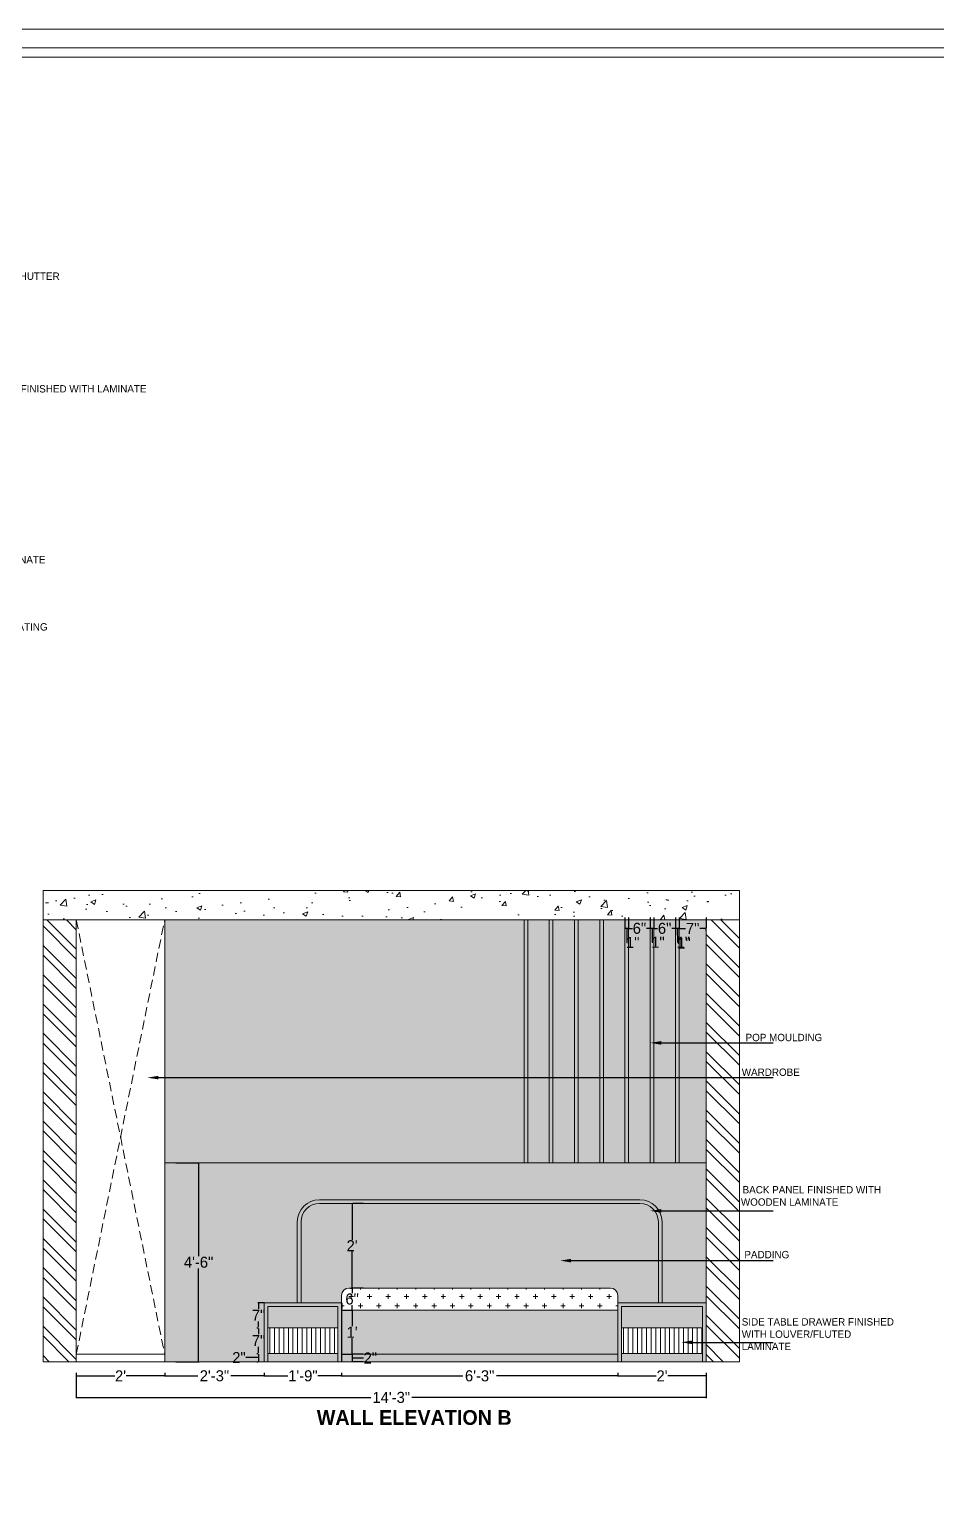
# Model space of a CAD drawing. Header units: inches. Extents: x 15448 to 46480, y -8154 to 0.
# Drawn here: x 22385.4 to 22631.8, y -4779.5 to -4383.1 of the extents above; entities that cross this region are included whole.
import ezdxf
from ezdxf import colors
from ezdxf.entities.mleader import LeaderData, LeaderLine
from ezdxf.math import Vec2, Vec3

# ---------------------------------------------------------------- set-up
doc = ezdxf.new("R2010")
doc.units = ezdxf.units.IN
doc.header["$MEASUREMENT"] = 0
doc.linetypes.add('DASHED2', pattern=[0.375, 0.25, -0.125])
doc.layers.add('furni', color=253, linetype='Continuous')
doc.layers.add('IEL-HATCH-002', color=7, linetype='Continuous')
doc.styles.add('b.k', font='verdana.ttf')
doc.styles.add('HEMI', font='stylu.ttf')
doc.styles.get("Standard").update_dxf_attribs({"font": 'arial.ttf'})
doc.dimstyles.new('STANDARD$0', dxfattribs={"dimscale": 0, "dimtxt": 6, "dimasz": 3, "dimexe": 2, "dimexo": 2, "dimgap": 0, "dimtad": 0, "dimtih": 1, "dimtoh": 1, "dimdec": 1, "dimzin": 0, "dimdsep": 46, "dimlunit": 4, "dimtxsty": 'b.k', "dimcen": 2.5, "dimclrd": 256, "dimclre": 256, "dimclrt": 256, "dimadec": 0, "dimazin": 0, "dimtfac": 1, "dimtdec": 1, "dimtofl": 0, "dimtmove": 2, "dimatfit": 2, "dimfxl": 1, "dimfrac": 2, "dimtolj": 1, "dimtzin": 0, "dimlwd": 9, "dimlwe": 9, "dimarcsym": 0})

# ---------------------------------------------------------------- blocks, each defined once
blk = doc.blocks.new('*D656')
at = {"color": 254, "lineweight": -2, "transparency": 16777216}
for p, q in [((22398.22, -4747.97), (22398.22, -4749.01)), ((22422.22, -4747.97), (22422.22, -4749.01))]:
    blk.add_line(p, q, dxfattribs=at)
at = {"color": 5, "lineweight": -2, "transparency": 16777216}
for p, q in [((22398.4, -4748.83), (22408.65, -4748.83)), ((22422.04, -4748.83), (22411.79, -4748.83))]:
    blk.add_line(p, q, dxfattribs=at)
at = {"color": 5, "transparency": 16777216}
for points in [[(22398.4, -4748.8), (22398.4, -4748.86), (22398.22, -4748.83)], [(22422.04, -4748.8), (22422.04, -4748.86), (22422.22, -4748.83)]]:
    blk.add_solid(points, dxfattribs=at)
at = {"layer": 'Defpoints', "color": 0, "transparency": 16777216}
for p in [(22398.22, -4744.97), (22422.22, -4744.97), (22422.22, -4748.83)]:
    blk.add_point(p, dxfattribs=at)
at = {"color": 5, "lineweight": 5, "transparency": 16777216, "insert": (22410.22, -4748.83), "char_height": 3, "attachment_point": 5, "style": 'HEMI'}
blk.add_mtext("\\A1;2'", dxfattribs=at)
blk = doc.blocks.new('*D657')
at = {"color": 254, "lineweight": -2, "transparency": 16777216}
for p, q in [((22422.22, -4747.97), (22422.22, -4749.01)), ((22449.22, -4747.97), (22449.22, -4749.01))]:
    blk.add_line(p, q, dxfattribs=at)
at = {"color": 5, "lineweight": -2, "transparency": 16777216}
for p, q in [((22422.4, -4748.83), (22431.23, -4748.83)), ((22449.04, -4748.83), (22440.21, -4748.83))]:
    blk.add_line(p, q, dxfattribs=at)
at = {"color": 5, "transparency": 16777216}
for points in [[(22422.4, -4748.8), (22422.4, -4748.86), (22422.22, -4748.83)], [(22449.04, -4748.8), (22449.04, -4748.86), (22449.22, -4748.83)]]:
    blk.add_solid(points, dxfattribs=at)
at = {"layer": 'Defpoints', "color": 0, "transparency": 16777216}
for p in [(22422.22, -4744.97), (22449.22, -4744.97), (22449.22, -4748.83)]:
    blk.add_point(p, dxfattribs=at)
at = {"color": 5, "lineweight": 5, "transparency": 16777216, "insert": (22435.72, -4748.83), "char_height": 3, "attachment_point": 5, "style": 'HEMI'}
blk.add_mtext('\\A1;2\'-3"', dxfattribs=at)
blk = doc.blocks.new('*D649')
at = {"color": 254, "lineweight": -2, "transparency": 16777216}
for p, q in [((22470.22, -4747.97), (22470.22, -4749.01)), ((22545.22, -4747.97), (22545.22, -4749.01))]:
    blk.add_line(p, q, dxfattribs=at)
at = {"color": 5, "lineweight": -2, "transparency": 16777216}
for p, q in [((22470.4, -4748.83), (22503.17, -4748.83)), ((22545.04, -4748.83), (22512.26, -4748.83))]:
    blk.add_line(p, q, dxfattribs=at)
at = {"color": 5, "transparency": 16777216}
for points in [[(22470.4, -4748.8), (22470.4, -4748.86), (22470.22, -4748.83)], [(22545.04, -4748.8), (22545.04, -4748.86), (22545.22, -4748.83)]]:
    blk.add_solid(points, dxfattribs=at)
at = {"layer": 'Defpoints', "color": 0, "transparency": 16777216}
for p in [(22470.22, -4744.97), (22545.22, -4744.97), (22545.22, -4748.83)]:
    blk.add_point(p, dxfattribs=at)
at = {"color": 5, "lineweight": 5, "transparency": 16777216, "insert": (22507.72, -4748.83), "char_height": 3, "attachment_point": 5, "style": 'HEMI'}
blk.add_mtext('\\A1;6\'-3"', dxfattribs=at)
blk = doc.blocks.new('*D658')
at = {"color": 254, "lineweight": -2, "transparency": 16777216}
for p, q in [((22545.22, -4747.97), (22545.22, -4749.01)), ((22569.22, -4747.97), (22569.22, -4749.01))]:
    blk.add_line(p, q, dxfattribs=at)
at = {"color": 5, "lineweight": -2, "transparency": 16777216}
for p, q in [((22545.4, -4748.83), (22555.65, -4748.83)), ((22569.04, -4748.83), (22558.79, -4748.83))]:
    blk.add_line(p, q, dxfattribs=at)
at = {"color": 5, "transparency": 16777216}
for points in [[(22545.4, -4748.8), (22545.4, -4748.86), (22545.22, -4748.83)], [(22569.04, -4748.8), (22569.04, -4748.86), (22569.22, -4748.83)]]:
    blk.add_solid(points, dxfattribs=at)
at = {"layer": 'Defpoints', "color": 0, "transparency": 16777216}
for p in [(22545.22, -4744.97), (22569.22, -4744.97), (22569.22, -4748.83)]:
    blk.add_point(p, dxfattribs=at)
at = {"color": 5, "lineweight": 5, "transparency": 16777216, "insert": (22557.22, -4748.83), "char_height": 3, "attachment_point": 5, "style": 'HEMI'}
blk.add_mtext("\\A1;2'", dxfattribs=at)
blk = doc.blocks.new('*D652')
at = {"color": 254, "lineweight": -2, "transparency": 16777216}
for p, q in [((22449.22, -4747.97), (22449.22, -4749.01)), ((22470.22, -4747.97), (22470.22, -4749.01))]:
    blk.add_line(p, q, dxfattribs=at)
at = {"color": 5, "lineweight": -2, "transparency": 16777216}
for p, q in [((22449.4, -4748.83), (22455.67, -4748.83)), ((22470.04, -4748.83), (22463.77, -4748.83))]:
    blk.add_line(p, q, dxfattribs=at)
at = {"color": 5, "transparency": 16777216}
for points in [[(22449.4, -4748.8), (22449.4, -4748.86), (22449.22, -4748.83)], [(22470.04, -4748.8), (22470.04, -4748.86), (22470.22, -4748.83)]]:
    blk.add_solid(points, dxfattribs=at)
at = {"layer": 'Defpoints', "color": 0, "transparency": 16777216}
for p in [(22449.22, -4744.97), (22470.22, -4744.97), (22470.22, -4748.83)]:
    blk.add_point(p, dxfattribs=at)
at = {"color": 5, "lineweight": 5, "transparency": 16777216, "insert": (22459.72, -4748.83), "char_height": 3, "attachment_point": 5, "style": 'HEMI'}
blk.add_mtext('\\A1;1\'-9"', dxfattribs=at)
blk = doc.blocks.new('*D653')
at = {"color": 254, "lineweight": -2, "transparency": 16777216}
for p, q in [((22449.21, -4728.97), (22447.51, -4728.97)), ((22447.22, -4735.74), (22447.51, -4735.74))]:
    blk.add_line(p, q, dxfattribs=at)
at = {"color": 5, "lineweight": -2, "transparency": 16777216}
for p, q in [((22447.69, -4729.15), (22447.69, -4730.66)), ((22447.69, -4735.56), (22447.69, -4734.05))]:
    blk.add_line(p, q, dxfattribs=at)
at = {"color": 5, "transparency": 16777216}
for points in [[(22447.66, -4729.15), (22447.72, -4729.15), (22447.69, -4728.97)], [(22447.66, -4735.56), (22447.72, -4735.56), (22447.69, -4735.74)]]:
    blk.add_solid(points, dxfattribs=at)
at = {"layer": 'Defpoints', "color": 0, "transparency": 16777216}
for p in [(22452.21, -4728.97), (22447.69, -4735.74), (22450.22, -4735.74)]:
    blk.add_point(p, dxfattribs=at)
at = {"color": 5, "lineweight": 5, "transparency": 16777216, "insert": (22447.69, -4732.35), "char_height": 3, "attachment_point": 5, "style": 'HEMI'}
blk.add_mtext('\\A1;7"', dxfattribs=at)
blk = doc.blocks.new('*D659')
at = {"color": 254, "lineweight": -2, "transparency": 16777216}
for p, q in [((22447.22, -4735.74), (22447.51, -4735.74)), ((22447.22, -4742.74), (22447.51, -4742.74))]:
    blk.add_line(p, q, dxfattribs=at)
at = {"color": 5, "lineweight": -2, "transparency": 16777216}
for p, q in [((22447.69, -4735.92), (22447.69, -4737.54)), ((22447.69, -4742.56), (22447.69, -4740.94))]:
    blk.add_line(p, q, dxfattribs=at)
at = {"color": 5, "transparency": 16777216}
for points in [[(22447.66, -4735.92), (22447.72, -4735.92), (22447.69, -4735.74)], [(22447.66, -4742.56), (22447.72, -4742.56), (22447.69, -4742.74)]]:
    blk.add_solid(points, dxfattribs=at)
at = {"layer": 'Defpoints', "color": 0, "transparency": 16777216}
for p in [(22450.22, -4735.74), (22447.69, -4742.74), (22450.22, -4742.74)]:
    blk.add_point(p, dxfattribs=at)
at = {"color": 5, "lineweight": 5, "transparency": 16777216, "insert": (22447.69, -4739.24), "char_height": 3, "attachment_point": 5, "style": 'HEMI'}
blk.add_mtext('\\A1;7"', dxfattribs=at)
blk = doc.blocks.new('*D660')
at = {"color": 5, "lineweight": -2, "transparency": 16777216}
for p, q in [((22444.41, -4743.85), (22444.23, -4743.85)), ((22447.69, -4743.85), (22444.41, -4743.85)), ((22447.69, -4742.92), (22447.69, -4744.79))]:
    blk.add_line(p, q, dxfattribs=at)
at = {"color": 254, "lineweight": -2, "transparency": 16777216}
for p, q in [((22447.22, -4742.74), (22447.51, -4742.74)), ((22447.22, -4744.97), (22447.51, -4744.97))]:
    blk.add_line(p, q, dxfattribs=at)
at = {"color": 5, "transparency": 16777216}
for points in [[(22447.66, -4742.92), (22447.72, -4742.92), (22447.69, -4742.74)], [(22447.66, -4744.79), (22447.72, -4744.79), (22447.69, -4744.97)]]:
    blk.add_solid(points, dxfattribs=at)
at = {"layer": 'Defpoints', "color": 0, "transparency": 16777216}
for p in [(22447.69, -4744.97), (22450.22, -4742.74), (22450.22, -4744.97)]:
    blk.add_point(p, dxfattribs=at)
at = {"color": 5, "lineweight": 5, "transparency": 16777216, "insert": (22442.37, -4743.85), "char_height": 3, "attachment_point": 5, "style": 'HEMI'}
blk.add_mtext('\\A1;2"', dxfattribs=at)
blk = doc.blocks.new('*D661')
at = {"color": 254, "lineweight": -2, "transparency": 16777216}
for p, q in [((22472.62, -4724.97), (22472.91, -4724.97)), ((22470.16, -4730.97), (22472.91, -4730.97))]:
    blk.add_line(p, q, dxfattribs=at)
at = {"color": 5, "lineweight": -2, "transparency": 16777216}
for p, q in [((22473.09, -4725.15), (22473.09, -4726.32)), ((22473.09, -4730.79), (22473.09, -4729.62))]:
    blk.add_line(p, q, dxfattribs=at)
at = {"color": 5, "transparency": 16777216}
for points in [[(22473.06, -4725.15), (22473.12, -4725.15), (22473.09, -4724.97)], [(22473.06, -4730.79), (22473.12, -4730.79), (22473.09, -4730.97)]]:
    blk.add_solid(points, dxfattribs=at)
at = {"layer": 'Defpoints', "color": 0, "transparency": 16777216}
for p in [(22475.62, -4724.97), (22473.09, -4730.97), (22473.16, -4730.97)]:
    blk.add_point(p, dxfattribs=at)
at = {"color": 5, "lineweight": 5, "transparency": 16777216, "insert": (22473.09, -4727.97), "char_height": 3, "attachment_point": 5, "style": 'HEMI'}
blk.add_mtext('\\A1;6"', dxfattribs=at)
blk = doc.blocks.new('*D662')
at = {"color": 254, "lineweight": -2, "transparency": 16777216}
for p, q in [((22470.16, -4730.97), (22472.91, -4730.97)), ((22470.16, -4742.97), (22472.91, -4742.97))]:
    blk.add_line(p, q, dxfattribs=at)
at = {"color": 5, "lineweight": -2, "transparency": 16777216}
for p, q in [((22473.09, -4731.15), (22473.09, -4735.36)), ((22473.09, -4742.79), (22473.09, -4738.57))]:
    blk.add_line(p, q, dxfattribs=at)
at = {"color": 5, "transparency": 16777216}
for points in [[(22473.06, -4731.15), (22473.12, -4731.15), (22473.09, -4730.97)], [(22473.06, -4742.79), (22473.12, -4742.79), (22473.09, -4742.97)]]:
    blk.add_solid(points, dxfattribs=at)
at = {"layer": 'Defpoints', "color": 0, "transparency": 16777216}
for p in [(22473.16, -4730.97), (22473.09, -4742.97), (22473.16, -4742.97)]:
    blk.add_point(p, dxfattribs=at)
at = {"color": 5, "lineweight": 5, "transparency": 16777216, "insert": (22473.09, -4736.97), "char_height": 3, "attachment_point": 5, "style": 'HEMI'}
blk.add_mtext("\\A1;1'", dxfattribs=at)
blk = doc.blocks.new('*D663')
at = {"color": 5, "lineweight": -2, "transparency": 16777216}
for p, q in [((22473.09, -4702.15), (22473.09, -4711.85)), ((22473.09, -4724.79), (22473.09, -4715.09))]:
    blk.add_line(p, q, dxfattribs=at)
at = {"color": 254, "lineweight": -2, "transparency": 16777216}
for p, q in [((22476.09, -4701.97), (22473.27, -4701.97)), ((22476.09, -4724.97), (22473.27, -4724.97))]:
    blk.add_line(p, q, dxfattribs=at)
at = {"color": 5, "transparency": 16777216}
for points in [[(22473.06, -4702.15), (22473.12, -4702.15), (22473.09, -4701.97)], [(22473.06, -4724.79), (22473.12, -4724.79), (22473.09, -4724.97)]]:
    blk.add_solid(points, dxfattribs=at)
at = {"layer": 'Defpoints', "color": 0, "transparency": 16777216}
for p in [(22473.09, -4701.97), (22473.09, -4701.97), (22473.09, -4724.97)]:
    blk.add_point(p, dxfattribs=at)
at = {"color": 5, "lineweight": 5, "transparency": 16777216, "insert": (22473.09, -4713.47), "char_height": 3, "attachment_point": 5, "style": 'HEMI'}
blk.add_mtext("\\A1;2'", dxfattribs=at)
blk = doc.blocks.new('*D664')
at = {"color": 254, "lineweight": -2, "transparency": 16777216}
for p, q in [((22398.22, -4747.97), (22398.22, -4754.87)), ((22569.22, -4747.97), (22569.22, -4754.87))]:
    blk.add_line(p, q, dxfattribs=at)
at = {"color": 5, "lineweight": -2, "transparency": 16777216}
for p, q in [((22398.4, -4754.69), (22478.18, -4754.69)), ((22569.04, -4754.69), (22489.26, -4754.69))]:
    blk.add_line(p, q, dxfattribs=at)
at = {"color": 5, "transparency": 16777216}
for points in [[(22398.4, -4754.66), (22398.4, -4754.72), (22398.22, -4754.69)], [(22569.04, -4754.66), (22569.04, -4754.72), (22569.22, -4754.69)]]:
    blk.add_solid(points, dxfattribs=at)
at = {"layer": 'Defpoints', "color": 0, "transparency": 16777216}
for p in [(22398.22, -4744.97), (22569.22, -4744.97), (22569.22, -4754.69)]:
    blk.add_point(p, dxfattribs=at)
at = {"color": 5, "lineweight": 5, "transparency": 16777216, "insert": (22483.72, -4754.69), "char_height": 3, "attachment_point": 5, "style": 'HEMI'}
blk.add_mtext('\\A1;14\'-3"', dxfattribs=at)
blk = doc.blocks.new('*D665')
at = {"color": 254, "lineweight": -2, "transparency": 16777216}
for p, q in [((22561.86, -4627.97), (22561.86, -4627.47)), ((22569.22, -4627.97), (22569.22, -4627.47))]:
    blk.add_line(p, q, dxfattribs=at)
at = {"color": 5, "lineweight": -2, "transparency": 16777216}
for p, q in [((22562.04, -4627.29), (22563.61, -4627.29)), ((22569.04, -4627.29), (22567.47, -4627.29))]:
    blk.add_line(p, q, dxfattribs=at)
at = {"color": 5, "transparency": 16777216}
for points in [[(22562.04, -4627.26), (22562.04, -4627.32), (22561.86, -4627.29)], [(22569.04, -4627.26), (22569.04, -4627.32), (22569.22, -4627.29)]]:
    blk.add_solid(points, dxfattribs=at)
at = {"layer": 'Defpoints', "color": 0, "transparency": 16777216}
for p in [(22561.86, -4624.97), (22569.22, -4624.97), (22561.86, -4627.29)]:
    blk.add_point(p, dxfattribs=at)
at = {"color": 5, "lineweight": 5, "transparency": 16777216, "insert": (22565.54, -4627.29), "char_height": 3, "attachment_point": 5, "style": 'HEMI'}
blk.add_mtext('\\A1;7"', dxfattribs=at)
blk = doc.blocks.new('*D666')
at = {"color": 254, "lineweight": -2, "transparency": 16777216}
for p, q in [((22560.86, -4624.29), (22560.86, -4627.11)), ((22561.86, -4627.97), (22561.86, -4627.47))]:
    blk.add_line(p, q, dxfattribs=at)
at = {"color": 5, "lineweight": -2, "transparency": 16777216}
for p, q in [((22561.68, -4627.29), (22561.04, -4627.29)), ((22561.36, -4627.29), (22561.59, -4631.3)), ((22561.59, -4631.3), (22561.77, -4631.3))]:
    blk.add_line(p, q, dxfattribs=at)
at = {"color": 5, "transparency": 16777216}
for points in [[(22561.04, -4627.26), (22561.04, -4627.32), (22560.86, -4627.29)], [(22561.68, -4627.26), (22561.68, -4627.32), (22561.86, -4627.29)]]:
    blk.add_solid(points, dxfattribs=at)
at = {"layer": 'Defpoints', "color": 0, "transparency": 16777216}
for p in [(22561.86, -4624.97), (22560.86, -4627.29), (22560.86, -4627.29)]:
    blk.add_point(p, dxfattribs=at)
at = {"color": 5, "lineweight": 5, "transparency": 16777216, "insert": (22563.19, -4631.3), "char_height": 3, "attachment_point": 5, "style": 'HEMI'}
blk.add_mtext('\\A1;1"', dxfattribs=at)
blk = doc.blocks.new('*D667')
at = {"color": 254, "lineweight": -2, "transparency": 16777216}
for p, q in [((22555.01, -4624.29), (22555.01, -4627.11)), ((22560.86, -4624.29), (22560.86, -4627.11))]:
    blk.add_line(p, q, dxfattribs=at)
at = {"color": 5, "lineweight": -2, "transparency": 16777216}
for p, q in [((22555.19, -4627.29), (22556.02, -4627.29)), ((22560.68, -4627.29), (22559.85, -4627.29))]:
    blk.add_line(p, q, dxfattribs=at)
at = {"color": 5, "transparency": 16777216}
for points in [[(22555.19, -4627.26), (22555.19, -4627.32), (22555.01, -4627.29)], [(22560.68, -4627.26), (22560.68, -4627.32), (22560.86, -4627.29)]]:
    blk.add_solid(points, dxfattribs=at)
at = {"layer": 'Defpoints', "color": 0, "transparency": 16777216}
for p in [(22555.01, -4627.29), (22555.01, -4627.29), (22560.86, -4627.29)]:
    blk.add_point(p, dxfattribs=at)
at = {"color": 5, "lineweight": 5, "transparency": 16777216, "insert": (22557.93, -4627.29), "char_height": 3, "attachment_point": 5, "style": 'HEMI'}
blk.add_mtext('\\A1;6"', dxfattribs=at)
blk = doc.blocks.new('*D668')
at = {"color": 254, "lineweight": -2, "transparency": 16777216}
for p, q in [((22554.01, -4624.29), (22554.01, -4627.11)), ((22555.01, -4624.29), (22555.01, -4627.11))]:
    blk.add_line(p, q, dxfattribs=at)
at = {"color": 5, "lineweight": -2, "transparency": 16777216}
for p, q in [((22554.83, -4627.29), (22554.19, -4627.29)), ((22554.51, -4627.29), (22554.51, -4631.06)), ((22554.51, -4631.06), (22554.69, -4631.06))]:
    blk.add_line(p, q, dxfattribs=at)
at = {"color": 5, "transparency": 16777216}
for points in [[(22554.19, -4627.26), (22554.19, -4627.32), (22554.01, -4627.29)], [(22554.83, -4627.26), (22554.83, -4627.32), (22555.01, -4627.29)]]:
    blk.add_solid(points, dxfattribs=at)
at = {"layer": 'Defpoints', "color": 0, "transparency": 16777216}
for p in [(22554.01, -4627.29), (22554.01, -4627.29), (22555.01, -4627.29)]:
    blk.add_point(p, dxfattribs=at)
at = {"color": 5, "lineweight": 5, "transparency": 16777216, "insert": (22556.11, -4631.06), "char_height": 3, "attachment_point": 5, "style": 'HEMI'}
blk.add_mtext('\\A1;1"', dxfattribs=at)
blk = doc.blocks.new('*D669')
at = {"color": 254, "lineweight": -2, "transparency": 16777216}
for p, q in [((22548.16, -4624.29), (22548.16, -4627.11)), ((22554.01, -4624.29), (22554.01, -4627.11))]:
    blk.add_line(p, q, dxfattribs=at)
at = {"color": 5, "lineweight": -2, "transparency": 16777216}
for p, q in [((22548.34, -4627.29), (22549.17, -4627.29)), ((22553.83, -4627.29), (22553.01, -4627.29))]:
    blk.add_line(p, q, dxfattribs=at)
at = {"color": 5, "transparency": 16777216}
for points in [[(22548.34, -4627.26), (22548.34, -4627.32), (22548.16, -4627.29)], [(22553.83, -4627.26), (22553.83, -4627.32), (22554.01, -4627.29)]]:
    blk.add_solid(points, dxfattribs=at)
at = {"layer": 'Defpoints', "color": 0, "transparency": 16777216}
for p in [(22548.16, -4627.29), (22548.16, -4627.29), (22554.01, -4627.29)]:
    blk.add_point(p, dxfattribs=at)
at = {"color": 5, "lineweight": 5, "transparency": 16777216, "insert": (22551.09, -4627.29), "char_height": 3, "attachment_point": 5, "style": 'HEMI'}
blk.add_mtext('\\A1;6"', dxfattribs=at)
blk = doc.blocks.new('*D670')
at = {"color": 254, "lineweight": -2, "transparency": 16777216}
for p, q in [((22547.16, -4624.29), (22547.16, -4627.11)), ((22548.16, -4624.29), (22548.16, -4627.11))]:
    blk.add_line(p, q, dxfattribs=at)
at = {"color": 5, "lineweight": -2, "transparency": 16777216}
for p, q in [((22547.98, -4627.29), (22547.34, -4627.29)), ((22547.66, -4627.29), (22547.66, -4631.09)), ((22547.66, -4631.09), (22547.84, -4631.09))]:
    blk.add_line(p, q, dxfattribs=at)
at = {"color": 5, "transparency": 16777216}
for points in [[(22547.34, -4627.26), (22547.34, -4627.32), (22547.16, -4627.29)], [(22547.98, -4627.26), (22547.98, -4627.32), (22548.16, -4627.29)]]:
    blk.add_solid(points, dxfattribs=at)
at = {"layer": 'Defpoints', "color": 0, "transparency": 16777216}
for p in [(22547.16, -4627.29), (22547.16, -4627.29), (22548.16, -4627.29)]:
    blk.add_point(p, dxfattribs=at)
at = {"color": 5, "lineweight": 5, "transparency": 16777216, "insert": (22549.27, -4631.09), "char_height": 3, "attachment_point": 5, "style": 'HEMI'}
blk.add_mtext('\\A1;1"', dxfattribs=at)
blk = doc.blocks.new('*D654')
at = {"color": 254, "lineweight": -2, "transparency": 16777216}
for p, q in [((22560.86, -4624.29), (22560.86, -4627.11)), ((22561.86, -4624.29), (22561.86, -4627.11))]:
    blk.add_line(p, q, dxfattribs=at)
at = {"color": 5, "lineweight": -2, "transparency": 16777216}
for p, q in [((22561.68, -4627.29), (22561.04, -4627.29)), ((22561.36, -4627.29), (22561.39, -4631.06)), ((22561.39, -4631.06), (22561.57, -4631.06))]:
    blk.add_line(p, q, dxfattribs=at)
at = {"color": 5, "transparency": 16777216}
for points in [[(22561.04, -4627.26), (22561.04, -4627.32), (22560.86, -4627.29)], [(22561.68, -4627.26), (22561.68, -4627.32), (22561.86, -4627.29)]]:
    blk.add_solid(points, dxfattribs=at)
at = {"layer": 'Defpoints', "color": 0, "transparency": 16777216}
for p in [(22560.86, -4627.29), (22560.86, -4627.29), (22561.86, -4627.29)]:
    blk.add_point(p, dxfattribs=at)
at = {"color": 5, "lineweight": 5, "transparency": 16777216, "insert": (22563, -4631.06), "char_height": 3, "attachment_point": 5, "style": 'HEMI'}
blk.add_mtext('\\A1;1"', dxfattribs=at)
blk = doc.blocks.new('*D655')
at = {"color": 254, "lineweight": -2, "transparency": 16777216}
for p, q in [((22561.86, -4624.29), (22561.86, -4627.11)), ((22569.22, -4624.29), (22569.22, -4627.11))]:
    blk.add_line(p, q, dxfattribs=at)
at = {"color": 5, "lineweight": -2, "transparency": 16777216}
for p, q in [((22562.04, -4627.29), (22563.61, -4627.29)), ((22569.04, -4627.29), (22567.47, -4627.29))]:
    blk.add_line(p, q, dxfattribs=at)
at = {"color": 5, "transparency": 16777216}
for points in [[(22562.04, -4627.26), (22562.04, -4627.32), (22561.86, -4627.29)], [(22569.04, -4627.26), (22569.04, -4627.32), (22569.22, -4627.29)]]:
    blk.add_solid(points, dxfattribs=at)
at = {"layer": 'Defpoints', "color": 0, "transparency": 16777216}
for p in [(22561.86, -4627.29), (22561.86, -4627.29), (22569.22, -4627.29)]:
    blk.add_point(p, dxfattribs=at)
at = {"color": 5, "lineweight": 5, "transparency": 16777216, "insert": (22565.54, -4627.29), "char_height": 3, "attachment_point": 5, "style": 'HEMI'}
blk.add_mtext('\\A1;7"', dxfattribs=at)
blk = doc.blocks.new('*D690')
at = {"color": 254, "lineweight": -2, "transparency": 16777216}
for p, q in [((22425.22, -4690.97), (22431.59, -4690.97)), ((22425.22, -4744.97), (22431.59, -4744.97))]:
    blk.add_line(p, q, dxfattribs=at)
at = {"color": 5, "lineweight": -2, "transparency": 16777216}
for p, q in [((22431.41, -4691.15), (22431.41, -4716.31)), ((22431.41, -4744.79), (22431.41, -4719.63))]:
    blk.add_line(p, q, dxfattribs=at)
at = {"color": 5, "transparency": 16777216}
for points in [[(22431.38, -4691.15), (22431.44, -4691.15), (22431.41, -4690.97)], [(22431.38, -4744.79), (22431.44, -4744.79), (22431.41, -4744.97)]]:
    blk.add_solid(points, dxfattribs=at)
at = {"layer": 'Defpoints', "color": 0, "transparency": 16777216}
for p in [(22422.22, -4690.97), (22431.41, -4690.97), (22422.22, -4744.97)]:
    blk.add_point(p, dxfattribs=at)
at = {"color": 5, "lineweight": 5, "transparency": 16777216, "insert": (22431.41, -4717.97), "char_height": 3, "attachment_point": 5, "style": 'HEMI'}
blk.add_mtext('\\A1;4\'-6"', dxfattribs=at)
blk = doc.blocks.new('*D691')
at = {"color": 5, "lineweight": -2, "transparency": 16777216}
for p, q in [((22473.09, -4743.15), (22473.09, -4744.79)), ((22473.09, -4743.97), (22475.99, -4743.97)), ((22475.99, -4743.97), (22476.17, -4743.97))]:
    blk.add_line(p, q, dxfattribs=at)
at = {"color": 254, "lineweight": -2, "transparency": 16777216}
for p, q in [((22476.09, -4742.97), (22473.27, -4742.97)), ((22476.09, -4744.97), (22473.27, -4744.97))]:
    blk.add_line(p, q, dxfattribs=at)
at = {"color": 5, "transparency": 16777216}
for points in [[(22473.06, -4743.15), (22473.12, -4743.15), (22473.09, -4742.97)], [(22473.06, -4744.79), (22473.12, -4744.79), (22473.09, -4744.97)]]:
    blk.add_solid(points, dxfattribs=at)
at = {"layer": 'Defpoints', "color": 0, "transparency": 16777216}
for p in [(22473.09, -4742.97), (22473.09, -4744.97), (22473.09, -4744.97)]:
    blk.add_point(p, dxfattribs=at)
at = {"color": 5, "lineweight": 5, "transparency": 16777216, "insert": (22478.04, -4743.97), "char_height": 3, "attachment_point": 5, "style": 'HEMI'}
blk.add_mtext('\\A1;2"', dxfattribs=at)

msp = doc.modelspace()

# ---------------------------------------------------------------- hatches: boundary and pattern name
at = {"layer": 'IEL-HATCH-002', "lineweight": 5, "true_color": 0x636466, "transparency": 33554687}
h = msp.add_hatch(dxfattribs=at)
h.set_pattern_fill('AR-CONC', color=251, scale=2)
h.set_pattern_definition([(50, (2887.852, -905.929), (14.3452037, -1.255043), [1.5, -16.5]), (355, (2887.852, -905.929), (-2.775027, 15.043843), [1.2, -13.2]), (100.451444, (2889.047, -906.033), (11.570177, 13.7888), [1.274804, -14.022842]), (46.1842, (2887.852, -901.929), (21.344827, -3.310386), [2.25, -24.75]), (96.63564, (2889.63, -902.205), (18.693239, 19.482372), [1.912207, -21.034275]), (351.18416, (2887.852, -901.93), (18.69324, 19.482372), [1.8, -19.8]), (21, (2889.852, -902.929), (11.938141, -8.052378), [1.5, -16.5]), (326, (2889.852, -902.929), (4.866307, 14.503001), [1.2, -13.2]), (71.451445, (2890.847, -903.6), (16.804448, 6.450623), [1.274804, -14.022842]), (37.5, (2887.8517, -905.929), (0.2431971, 6.6578771), [0, -13.04, 0, -13.4, 0, -13.25]), (7.5, (2887.852, -905.929), (5.2613907, 7.8882342), [0, -7.64, 0, -12.74, 0, -5.05]), (327.5, (2883.3917, -905.929), (10.6764487, -0.4510974), [0, -5, 0, -15.6, 0, -20.7]), (317.5, (2881.392, -905.929), (11.6637234, 2.0020996), [0, -6.5, 0, -10.36, 0, -14.7])])
h.paths.add_polyline_path([(22578.22, -4624.97), (22578.22, -4616.97), (22389.22, -4616.97), (22389.22, -4624.97)])
at = {"layer": 'IEL-HATCH-002', "lineweight": 5, "transparency": 33554687}
h = msp.add_hatch(dxfattribs=at)
h.set_pattern_fill('ANSI32', color=1, scale=15, angle=90)
h.set_pattern_definition([(135, (5719.1557, -1742.498), (-3.9774756, -3.9774756), []), (135, (5719.1557, -1739.846), (-3.9774756, -3.9774756), [])])
h.paths.add_polyline_path([(22398.22, -4624.97), (22389.22, -4624.97), (22389.22, -4744.97), (22398.22, -4744.97)])
h.paths.add_polyline_path([(22578.22, -4624.97), (22569.22, -4624.97), (22569.22, -4744.97), (22578.22, -4744.97)])
at = {"layer": 'IEL-HATCH-002', "lineweight": 5, "true_color": 0xf2ebe4, "transparency": 33554687}
h = msp.add_hatch(color=7, dxfattribs=at)
h.dxf.hatch_style = 1
h.paths.add_polyline_path([(22519.78, -4624.97), (22422.22, -4624.97), (22422.22, -4690.97), (22519.78, -4690.97)])
h.paths.add_polyline_path([(22526.62, -4624.97), (22520.78, -4624.97), (22520.78, -4690.97), (22526.62, -4690.97)])
h.paths.add_polyline_path([(22533.47, -4624.97), (22527.62, -4624.97), (22527.62, -4690.97), (22533.47, -4690.97)])
h.paths.add_polyline_path([(22540.32, -4624.97), (22534.47, -4624.97), (22534.47, -4690.97), (22540.32, -4690.97)])
h.paths.add_polyline_path([(22547.16, -4624.97), (22541.32, -4624.97), (22541.32, -4690.97), (22547.16, -4690.97)])
h.paths.add_polyline_path([(22554.01, -4624.97), (22548.16, -4624.97), (22548.16, -4690.97), (22554.01, -4690.97)])
h.paths.add_polyline_path([(22560.86, -4624.97), (22555.01, -4624.97), (22555.01, -4690.97), (22560.86, -4690.97)])
h.paths.add_polyline_path([(22569.22, -4624.97), (22561.86, -4624.97), (22561.86, -4690.97), (22569.22, -4690.97)])
h = msp.add_hatch(color=7, dxfattribs=at)
h.dxf.hatch_style = 1
h.paths.add_polyline_path([(22520.78, -4624.97), (22519.78, -4624.97), (22519.78, -4690.97), (22520.78, -4690.97)])
h.paths.add_polyline_path([(22527.62, -4624.97), (22526.62, -4624.97), (22526.62, -4690.97), (22527.62, -4690.97)])
h.paths.add_polyline_path([(22534.47, -4624.97), (22533.47, -4624.97), (22533.47, -4690.97), (22534.47, -4690.97)])
h.paths.add_polyline_path([(22541.32, -4624.97), (22540.32, -4624.97), (22540.32, -4690.97), (22541.32, -4690.97)])
h.paths.add_polyline_path([(22548.16, -4624.97), (22547.16, -4624.97), (22547.16, -4690.97), (22548.16, -4690.97)])
h.paths.add_polyline_path([(22555.01, -4624.97), (22554.01, -4624.97), (22554.01, -4690.97), (22555.01, -4690.97)])
h.paths.add_polyline_path([(22561.86, -4624.97), (22560.86, -4624.97), (22560.86, -4690.97), (22561.86, -4690.97)])
at = {"layer": 'IEL-HATCH-002', "lineweight": 5, "transparency": 33554687}
h = msp.add_hatch(color=256, dxfattribs=at)
h.dxf.hatch_style = 1
h.set_gradient(color1=(242, 235, 228), color2=(248, 246, 176), name='CURVED')
h.paths.add_polyline_path([(22569.22, -4675.14), (22422.22, -4675.14), (22422.22, -4690.97), (22569.22, -4690.97)])
at = {"layer": 'IEL-HATCH-002', "true_color": 0xeedbce, "transparency": 33554687}
h = msp.add_hatch(color=254, dxfattribs=at)
h.dxf.hatch_style = 1
h.paths.add_polyline_path([(22458.22, -4706.97, -0.414214), (22464.22, -4700.97), (22551.22, -4700.97, -0.414214), (22557.22, -4706.97), (22557.22, -4717.53), (22569.22, -4717.53), (22569.22, -4690.97), (22422.22, -4690.97), (22422.22, -4744.97), (22449.22, -4744.97), (22449.22, -4728.97), (22458.22, -4728.97)])
h.paths.add_polyline_path([(22569.22, -4717.53), (22557.22, -4717.53), (22557.22, -4728.97), (22569.22, -4728.97)], flags=17)
h.paths.add_polyline_path([(22568.22, -4729.97), (22546.22, -4729.97), (22546.22, -4735.74), (22568.22, -4735.74)], flags=17)
h.paths.add_polyline_path([(22568.22, -4742.74), (22546.22, -4742.74), (22546.22, -4744.97), (22568.22, -4744.97)], flags=17)
h.paths.add_polyline_path([(22469.22, -4729.97), (22450.22, -4729.97), (22450.22, -4735.74), (22469.22, -4735.74)], flags=17)
h.paths.add_polyline_path([(22469.22, -4742.74), (22450.22, -4742.74), (22450.22, -4744.97), (22469.22, -4744.97)], flags=17)
h = msp.add_hatch(color=254, dxfattribs=at)
h.dxf.hatch_style = 1
edge = h.paths.add_edge_path()
edge.add_line((22551.22, -4700.97), (22464.22, -4700.97))
edge.add_arc((22464.22, -4706.97), 6, 90, 180)
edge.add_line((22458.22, -4706.97), (22458.22, -4728.97))
edge.add_line((22458.22, -4728.97), (22459.22, -4728.97))
edge.add_line((22459.22, -4728.97), (22459.22, -4706.97))
edge.add_arc((22464.22, -4706.97), 5, 90, 180, ccw=False)
edge.add_line((22464.22, -4701.97), (22551.22, -4701.97))
edge.add_arc((22551.22, -4706.97), 5, 0, 90, ccw=False)
edge.add_line((22556.22, -4706.97), (22556.22, -4728.97))
edge.add_line((22556.22, -4728.97), (22557.22, -4728.97))
edge.add_line((22557.22, -4728.97), (22557.22, -4706.97))
edge.add_arc((22551.22, -4706.97), 6, 0, 90)
at = {"layer": 'IEL-HATCH-002', "true_color": 0xce956f, "transparency": 33554687}
h = msp.add_hatch(color=33, dxfattribs=at)
h.dxf.hatch_style = 1
h.paths.add_polyline_path([(22556.22, -4706.97, 0.414214), (22551.22, -4701.97), (22464.22, -4701.97, 0.414214), (22459.22, -4706.97), (22459.22, -4728.97), (22470.22, -4728.97), (22470.22, -4726.97, -0.414214), (22472.22, -4724.97), (22543.22, -4724.97, -0.414214), (22545.22, -4726.97), (22545.22, -4728.97), (22556.22, -4728.97)])
at = {"layer": 'IEL-HATCH-002', "lineweight": 5, "true_color": 0x939598, "transparency": 33554687}
h = msp.add_hatch(dxfattribs=at)
h.set_pattern_fill('CROSS', color=252, scale=10)
h.set_pattern_definition([(0, (5404.7195, -1884.782), (2.5, 2.5), [1.25, -3.75]), (90, (5405.3445, -1885.407), (-2.5, 2.5), [1.25, -3.75])])
h.paths.add_polyline_path([(22543.22, -4724.97), (22472.22, -4724.97, 0.414214), (22470.22, -4726.97), (22470.22, -4730.97), (22545.22, -4730.97), (22545.22, -4726.97, 0.414214)])
at = {"layer": 'IEL-HATCH-002', "lineweight": 5, "true_color": 0x9d754d, "transparency": 33554687}
h = msp.add_hatch(color=35, dxfattribs=at)
h.dxf.hatch_style = 1
h.paths.add_polyline_path([(22470.22, -4728.97), (22449.22, -4728.97), (22449.22, -4744.97), (22450.22, -4744.97), (22450.22, -4729.97), (22469.22, -4729.97), (22469.22, -4744.97), (22470.22, -4744.97)])
h.paths.add_polyline_path([(22569.22, -4728.97), (22545.22, -4728.97), (22545.22, -4744.97), (22546.22, -4744.97), (22546.22, -4729.97), (22568.22, -4729.97), (22568.22, -4744.97), (22569.22, -4744.97)])
at = {"layer": 'IEL-HATCH-002', "true_color": 0xce956f, "transparency": 33554687}
h = msp.add_hatch(color=33, dxfattribs=at)
h.dxf.hatch_style = 1
h.paths.add_polyline_path([(22545.22, -4730.97), (22470.22, -4730.97), (22470.22, -4742.97), (22545.22, -4742.97)])
at = {"layer": 'IEL-HATCH-002', "lineweight": 5, "true_color": 0x9d754d, "transparency": 33554687}
h = msp.add_hatch(dxfattribs=at)
h.set_pattern_fill('ANSI31', color=35, scale=10, angle=45)
h.set_pattern_definition([(90, (5407.0309, -1884.7821), (-1.25, 0), [])])
h.paths.add_polyline_path([(22469.22, -4735.74), (22450.22, -4735.74), (22450.22, -4742.74), (22469.22, -4742.74)])
h = msp.add_hatch(dxfattribs=at)
h.set_pattern_fill('ANSI31', color=35, scale=10, angle=45)
h.set_pattern_definition([(90, (5503.0309, -1884.7821), (-1.25, 0), [])])
h.paths.add_polyline_path([(22568.22, -4735.74), (22546.22, -4735.74), (22546.22, -4742.74), (22568.22, -4742.74)])
h = msp.add_hatch(color=35, dxfattribs=at)
h.dxf.hatch_style = 1
h.paths.add_polyline_path([(22470.22, -4742.97), (22470.22, -4744.97), (22545.22, -4744.97), (22545.22, -4742.97)])

# ---------------------------------------------------------------- linework, layer by layer
at = {"lineweight": 5}
for p, q in [((22389.22, -4616.97), (22578.22, -4616.97)), ((22389.22, -4624.97), (22389.22, -4616.97)), ((22578.22, -4744.97), (22578.22, -4616.97)), ((22389.22, -4624.97), (22578.22, -4624.97)), ((22389.22, -4624.97), (22389.22, -4744.97)), ((22398.22, -4744.97), (22398.22, -4624.97)), ((22422.22, -4744.97), (22422.22, -4624.97)), ((22519.78, -4690.97), (22519.78, -4624.97)), ((22520.78, -4690.97), (22520.78, -4624.97)), ((22526.62, -4690.97), (22526.62, -4624.97)), ((22527.62, -4690.97), (22527.62, -4624.97)), ((22533.47, -4690.97), (22533.47, -4624.97)), ((22534.47, -4690.97), (22534.47, -4624.97)), ((22540.32, -4690.97), (22540.32, -4624.97)), ((22541.32, -4690.97), (22541.32, -4624.97)), ((22547.16, -4690.97), (22547.16, -4624.97)), ((22548.16, -4690.97), (22548.16, -4624.97)), ((22554.01, -4690.97), (22554.01, -4624.97)), ((22555.01, -4690.97), (22555.01, -4624.97)), ((22560.86, -4690.97), (22560.86, -4624.97)), ((22561.86, -4690.97), (22561.86, -4624.97)), ((22569.22, -4744.97), (22569.22, -4624.97)), ((22422.22, -4690.97), (22569.22, -4690.97)), ((22464.22, -4700.97), (22551.22, -4700.97)), ((22464.22, -4701.97), (22551.22, -4701.97)), ((22458.22, -4728.97), (22458.22, -4706.97)), ((22459.22, -4728.97), (22459.22, -4706.97)), ((22556.22, -4706.97), (22556.22, -4728.97)), ((22557.22, -4706.97), (22557.22, -4728.97)), ((22472.22, -4724.97), (22543.22, -4724.97)), ((22470.22, -4730.97), (22470.22, -4726.97)), ((22545.22, -4730.97), (22545.22, -4726.97)), ((22470.22, -4730.97), (22545.22, -4730.97)), ((22450.22, -4735.74), (22469.22, -4735.74)), ((22546.22, -4735.74), (22568.22, -4735.74)), ((22389.22, -4744.97), (22578.22, -4744.97)), ((22398.22, -4742.97), (22422.22, -4742.97)), ((22450.22, -4742.74), (22469.22, -4742.74)), ((22470.22, -4742.97), (22545.22, -4742.97)), ((22546.22, -4742.74), (22568.22, -4742.74))]:
    msp.add_line(p, q, dxfattribs=at)
at = {"linetype": 'DASHED2', "lineweight": 5, "ltscale": 10}
for p, q in [((22398.22, -4742.97), (22422.22, -4624.97)), ((22398.22, -4624.97), (22422.22, -4742.97))]:
    msp.add_line(p, q, dxfattribs=at)
msp.add_line((22470.22, -4728.97), (22470.22, -4744.97))
at = {"lineweight": 5}
for points in [[(22470.22, -4744.97), (22470.22, -4728.97), (22449.22, -4728.97), (22449.22, -4744.97), (22450.22, -4744.97), (22450.22, -4729.97), (22469.22, -4729.97), (22469.22, -4744.97)], [(22569.22, -4744.97), (22569.22, -4728.97), (22545.22, -4728.97), (22545.22, -4744.97), (22546.22, -4744.97), (22546.22, -4729.97), (22568.22, -4729.97), (22568.22, -4744.97)]]:
    msp.add_lwpolyline(points, close=True, dxfattribs=at)
for centre, radius, start, end in [((22464.22, -4706.97), 6, 90, 180), ((22551.22, -4706.97), 6, 0, 90), ((22464.22, -4706.97), 5, 90, 180), ((22551.22, -4706.97), 5, 0, 90), ((22472.22, -4726.97), 2, 90, 180), ((22543.22, -4726.97), 2, 0, 90)]:
    msp.add_arc(centre, radius, start, end, dxfattribs=at)
at = {"layer": 'furni', "color": 18, "lineweight": 5, "true_color": 0x000000}
for points in [[(21965.02, -4991.83), (21965.02, -4383.07), (22816.92, -4383.07), (22816.92, -4991.83)], [(21970.09, -4986.76), (21970.09, -4388.14), (22811.85, -4388.14), (22811.85, -4986.76)], [(21972.63, -4984.22), (21972.63, -4390.68), (22809.31, -4390.68), (22809.31, -4984.22)]]:
    msp.add_lwpolyline(points, close=True, dxfattribs=at)

# ---------------------------------------------------------------- texts
at = {"color": 152, "lineweight": 5, "true_color": 0x2776bb, "char_height": 2, "attachment_point": 3, "rotation": 0.0094, "style": 'HEMI'}
for s, insert, width in [('LOFT WITH SHUTTER', (22393.7, -4449.15), 81.1585), ('WARDROBE FINISHED WITH LAMINATE', (22417.28, -4479.74), 81.1585), ('FLUTED LAMINATE', (22389.86, -4526.14), 81.1585), ('WINDOW SEATING', (22390.43, -4544.4), 81.1585), ('POP MOULDING', (22600.7, -4655.92), 81.1585), ('WARDROBE', (22594.62, -4665.35), 81.1585), ('BACK PANEL FINISHED WITH\\P\\pxql; WOODEN LAMINATE', (22616.69, -4697.27), 38.8001), ('PADDING', (22591.76, -4714.89), 81.1585), ('\\pxql;SIDE TABLE DRAWER FINISHED WITH LOUVER/FLUTED LAMINATE', (22622.4, -4733.15), 43.5346)]:
    msp.add_mtext(s, dxfattribs=dict(at, insert=insert, width=width))
at = {"color": 1, "lineweight": 5, "insert": (22530.53, -4758.12), "char_height": 4, "width": 81.1585, "attachment_point": 3, "rotation": 0.0094, "style": 'HEMI'}
msp.add_mtext('\\pxqc;{\\fStylus BT|b1|i0|c0|p34;WALL ELEVATION B}', dxfattribs=at)

# ---------------------------------------------------------------- dimensions: what is measured, and where the dimension line sits
at = {"lineweight": 5}
for base, p1, p2, picture, middle in [((22547.16, -4627.29), (22548.16, -4627.29), (22547.16, -4627.29), '*D670', (22547.93, -4631.09)), ((22554.01, -4627.29), (22555.01, -4627.29), (22554.01, -4627.29), '*D668', (22554.78, -4631.06)), ((22560.86, -4627.29), (22561.86, -4624.97), (22560.86, -4627.29), '*D666', (22561.86, -4631.3)), ((22560.86, -4627.29), (22561.86, -4627.29), (22560.86, -4627.29), '*D654', (22561.66, -4631.06))]:
    dim = msp.add_linear_dim(base=base, p1=p1, p2=p2, dimstyle='STANDARD$0', override={"dimscale": 1, "dimtxt": 3, "dimasz": 0.18, "dimexe": 0.18, "dimexo": 3, "dimgap": 0.09, "dimdec": 0, "dimtxsty": 'HEMI', "dimcen": 0.09, "dimclrd": 5, "dimclre": 254, "dimclrt": 5, "dimtdec": 0, "dimtmove": 1, "dimatfit": 3, "dimfxl": 0.03937, "dimfrac": 0, "dimlwd": 65534, "dimlwe": 65534, "dimarcsym": 1}, dxfattribs=at)
    dim.commit()
    dim.dimension.update_dxf_attribs({"geometry": picture, "text_midpoint": middle, "dimtype": 160})
for base, p1, p2, picture, middle in [((22548.16, -4627.29), (22554.01, -4627.29), (22548.16, -4627.29), '*D669', (22551.09, -4627.29)), ((22555.01, -4627.29), (22560.86, -4627.29), (22555.01, -4627.29), '*D667', (22557.93, -4627.29)), ((22561.86, -4627.29), (22569.22, -4627.29), (22561.86, -4627.29), '*D655', (22565.54, -4627.29)), ((22561.86, -4627.29), (22569.22, -4624.97), (22561.86, -4624.97), '*D665', (22565.54, -4627.29)), ((22422.22, -4748.83), (22398.22, -4744.97), (22422.22, -4744.97), '*D656', (22410.22, -4748.83)), ((22569.22, -4754.69), (22398.22, -4744.97), (22569.22, -4744.97), '*D664', (22483.72, -4754.69)), ((22449.22, -4748.83), (22422.22, -4744.97), (22449.22, -4744.97), '*D657', (22435.72, -4748.83)), ((22470.22, -4748.83), (22449.22, -4744.97), (22470.22, -4744.97), '*D652', (22459.72, -4748.83)), ((22545.22, -4748.83), (22470.22, -4744.97), (22545.22, -4744.97), '*D649', (22507.72, -4748.83)), ((22569.22, -4748.83), (22545.22, -4744.97), (22569.22, -4744.97), '*D658', (22557.22, -4748.83))]:
    dim = msp.add_linear_dim(base=base, p1=p1, p2=p2, dimstyle='STANDARD$0', override={"dimscale": 1, "dimtxt": 3, "dimasz": 0.18, "dimexe": 0.18, "dimexo": 3, "dimgap": 0.09, "dimdec": 0, "dimtxsty": 'HEMI', "dimcen": 0.09, "dimclrd": 5, "dimclre": 254, "dimclrt": 5, "dimtdec": 0, "dimtmove": 1, "dimatfit": 3, "dimfxl": 0.03937, "dimfrac": 0, "dimlwd": 65534, "dimlwe": 65534, "dimarcsym": 1}, dxfattribs=at)
    dim.commit()
    dim.dimension.update_dxf_attribs({"geometry": picture, "text_midpoint": middle})
for base, p1, p2, picture, middle in [((22431.41, -4690.97), (22422.22, -4744.97), (22422.22, -4690.97), '*D690', (22431.41, -4717.97)), ((22473.09, -4730.97), (22475.62, -4724.97), (22473.16, -4730.97), '*D661', (22473.09, -4727.97)), ((22447.69, -4735.74), (22452.21, -4728.97), (22450.22, -4735.74), '*D653', (22447.69, -4732.35)), ((22473.09, -4742.97), (22473.16, -4730.97), (22473.16, -4742.97), '*D662', (22473.09, -4736.97)), ((22447.69, -4742.74), (22450.22, -4735.74), (22450.22, -4742.74), '*D659', (22447.69, -4739.24)), ((22447.69, -4744.97), (22450.22, -4742.74), (22450.22, -4744.97), '*D660', (22444.14, -4743.85))]:
    dim = msp.add_linear_dim(base=base, p1=p1, p2=p2, angle=90, dimstyle='STANDARD$0', override={"dimscale": 1, "dimtxt": 3, "dimasz": 0.18, "dimexe": 0.18, "dimexo": 3, "dimgap": 0.09, "dimdec": 0, "dimtxsty": 'HEMI', "dimcen": 0.09, "dimclrd": 5, "dimclre": 254, "dimclrt": 5, "dimtdec": 0, "dimtmove": 1, "dimatfit": 3, "dimfxl": 0.03937, "dimfrac": 0, "dimlwd": 65534, "dimlwe": 65534, "dimarcsym": 1}, dxfattribs=at)
    dim.commit()
    dim.dimension.update_dxf_attribs({"geometry": picture, "text_midpoint": middle})
dim = msp.add_linear_dim(base=(22473.09, -4701.97), p1=(22473.09, -4724.97), p2=(22473.09, -4701.97), angle=90, text="2'", dimstyle='STANDARD$0', override={"dimscale": 1, "dimtxt": 3, "dimasz": 0.18, "dimexe": 0.18, "dimexo": 3, "dimgap": 0.09, "dimdec": 0, "dimtxsty": 'HEMI', "dimcen": 0.09, "dimclrd": 5, "dimclre": 254, "dimclrt": 5, "dimtdec": 0, "dimtmove": 1, "dimatfit": 3, "dimfxl": 0.03937, "dimfrac": 0, "dimlwd": 65534, "dimlwe": 65534, "dimarcsym": 1}, dxfattribs=at)
dim.commit()
dim.dimension.update_dxf_attribs({"geometry": '*D663', "text_midpoint": (22473.09, -4713.47)})
dim = msp.add_linear_dim(base=(22473.09, -4744.97), p1=(22473.09, -4742.97), p2=(22473.09, -4744.97), angle=90, dimstyle='STANDARD$0', override={"dimscale": 1, "dimtxt": 3, "dimasz": 0.18, "dimexe": 0.18, "dimexo": 3, "dimgap": 0.09, "dimdec": 0, "dimtxsty": 'HEMI', "dimcen": 0.09, "dimclrd": 5, "dimclre": 254, "dimclrt": 5, "dimtdec": 0, "dimtmove": 1, "dimatfit": 3, "dimfxl": 0.03937, "dimfrac": 0, "dimlwd": 65534, "dimlwe": 65534, "dimarcsym": 1}, dxfattribs=at)
dim.commit()
dim.dimension.update_dxf_attribs({"geometry": '*D691', "text_midpoint": (22476.26, -4743.97), "dimtype": 160})

# ---------------------------------------------------------------- leaders
at = {"color": 152, "lineweight": 5, "true_color": 0x2776bb}
ml = msp.add_multileader_mtext('Standard', dxfattribs=at)
ml.set_content('', color=(39, 118, 187))
ml.set_leader_properties()
ml.build(insert=Vec2(0, 0))
ml.multileader.update_dxf_attribs({"text_right_attachment_type": 6, "dogleg_length": 0.36, "arrow_head_size": 3})
ctx = ml.context
ctx.base_point, ctx.char_height, ctx.arrow_head_size, ctx.landing_gap_size, ctx.plane_origin = Vec3(22587.36, -4658.39), 0.18, 3, 0.09, Vec3(22537.99, -4658.39)
ctx.right_attachment = 6
notes = []
notes.append((ctx, [(0, (1, 1, 0), (22587, -4658.39), (1, 0), 0.36, [(0, [(22554.02, -4658.39)], 0, [])])]))
ctx.mtext.insert, ctx.mtext.flow_direction = Vec3(22587.45, -4658.3), 5
ml = msp.add_multileader_mtext('Standard', dxfattribs=at)
ml.set_content('', color=(39, 118, 187))
ml.set_leader_properties()
ml.build(insert=Vec2(0, 0))
ml.multileader.update_dxf_attribs({"text_right_attachment_type": 6, "dogleg_length": 0.36, "arrow_head_size": 3})
ctx = ml.context
ctx.base_point, ctx.char_height, ctx.arrow_head_size, ctx.landing_gap_size, ctx.plane_origin = Vec3(22587.36, -4667.82), 0.18, 3, 0.09, Vec3(22537.99, -4667.82)
ctx.right_attachment = 6
notes.append((ctx, [(0, (1, 1, 0), (22587, -4667.82), (1, 0), 0.36, [(0, [(22417.53, -4667.82)], 0, [])])]))
ctx.mtext.insert, ctx.mtext.flow_direction = Vec3(22587.45, -4667.73), 5
ml = msp.add_multileader_mtext('Standard', dxfattribs=at)
ml.set_content('', color=(39, 118, 187))
ml.set_leader_properties()
ml.build(insert=Vec2(0, 0))
ml.multileader.update_dxf_attribs({"text_right_attachment_type": 6, "dogleg_length": 0.36, "arrow_head_size": 3})
ctx = ml.context
ctx.base_point, ctx.char_height, ctx.arrow_head_size, ctx.landing_gap_size, ctx.plane_origin = Vec3(22587.36, -4704.01), 0.18, 3, 0.09, Vec3(22537.99, -4704.01)
ctx.right_attachment = 6
notes.append((ctx, [(0, (1, 1, 0), (22587, -4704.01), (1, 0), 0.36, [(0, [(22554.02, -4704.01)], 0, [])])]))
ctx.mtext.insert, ctx.mtext.flow_direction = Vec3(22587.45, -4703.92), 5
ml = msp.add_multileader_mtext('Standard', dxfattribs=at)
ml.set_content('', color=(39, 118, 187))
ml.set_leader_properties()
ml.build(insert=Vec2(0, 0))
ml.multileader.update_dxf_attribs({"text_right_attachment_type": 6, "dogleg_length": 0.36, "arrow_head_size": 3})
ctx = ml.context
ctx.base_point, ctx.char_height, ctx.arrow_head_size, ctx.landing_gap_size, ctx.plane_origin = Vec3(22587.36, -4717.53), 0.18, 3, 0.09, Vec3(22537.99, -4717.53)
ctx.right_attachment = 6
notes.append((ctx, [(0, (1, 1, 0), (22587, -4717.53), (1, 0), 0.36, [(0, [(22529.55, -4717.53)], 0, [])])]))
ctx.mtext.insert, ctx.mtext.flow_direction = Vec3(22587.45, -4717.44), 5
ml = msp.add_multileader_mtext('Standard', dxfattribs=at)
ml.set_content('', color=(39, 118, 187))
ml.set_leader_properties()
ml.build(insert=Vec2(0, 0))
ml.multileader.update_dxf_attribs({"text_right_attachment_type": 6, "dogleg_length": 0.36, "arrow_head_size": 3})
ctx = ml.context
ctx.base_point, ctx.char_height, ctx.arrow_head_size, ctx.landing_gap_size, ctx.plane_origin = Vec3(22587.36, -4739.72), 0.18, 3, 0.09, Vec3(22537.99, -4739.72)
ctx.right_attachment = 6
notes.append((ctx, [(0, (1, 1, 0), (22587, -4739.72), (1, 0), 0.36, [(0, [(22562.45, -4739.72)], 0, [])])]))
ctx.mtext.insert, ctx.mtext.flow_direction = Vec3(22587.45, -4739.63), 5
for ctx, leaders in notes:
    for number, flags, end, landing, length, lines in leaders:
        leader = LeaderData()
        leader.index, (leader.has_last_leader_line, leader.has_dogleg_vector, leader.attachment_direction) = number, flags
        leader.last_leader_point, leader.dogleg_vector, leader.dogleg_length = Vec3(end), Vec3(landing), length
        for number, points, colour, breaks in lines:
            line = LeaderLine()
            line.index, line.vertices, line.color, line.breaks = number, Vec3.list(points), colors.encode_raw_color(colour), breaks
            leader.lines.append(line)
        ctx.leaders.append(leader)

doc.saveas('drawing.dxf')
